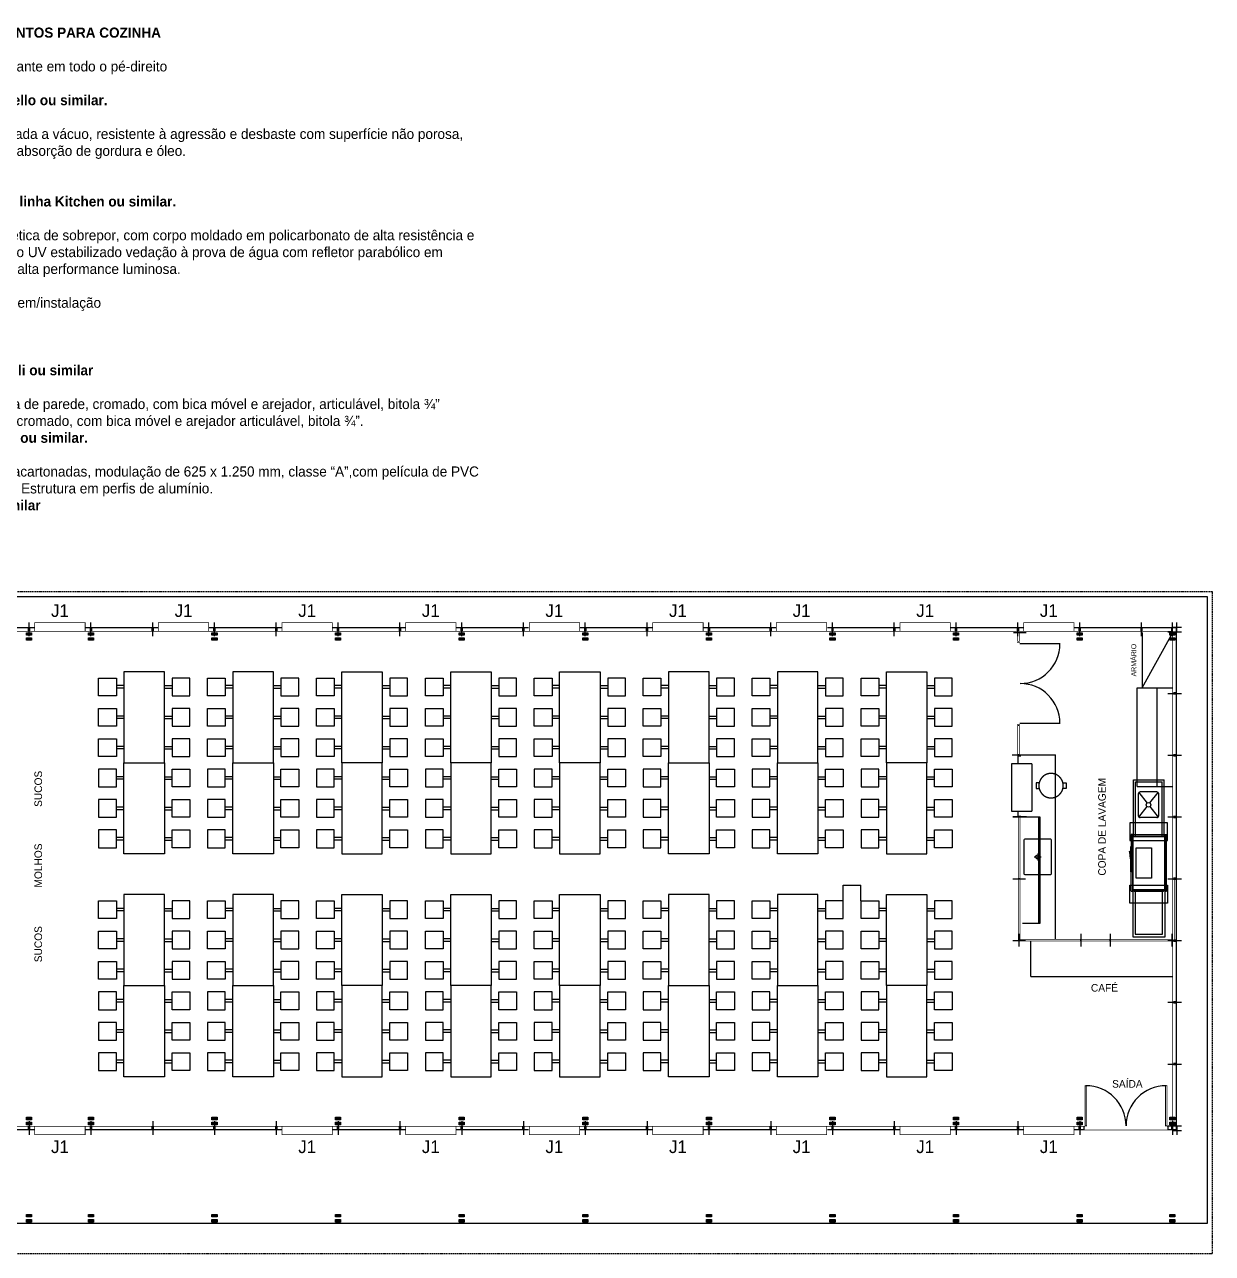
# Model space of a CAD drawing. Header units: millimetres. Extents: x -18806 to 201070, y -25046 to 92854.
# Drawn here: x 174963 to 198411, y -16752 to 7519 of the extents above; entities that cross this region are included whole.
import ezdxf
from ezdxf.enums import TextEntityAlignment as Align

# ---------------------------------------------------------------- set-up
doc = ezdxf.new("R2010")
doc.units = ezdxf.units.MM
doc.header["$LTSCALE"] = 50
for name, pattern in [('DASHED', [0.75, 0.5, -0.25]), ('HIDDEN', [0.375, 0.25, -0.125]), ('HIDDEN2', [0.1875, 0.125, -0.0625])]:
    doc.linetypes.add(name, pattern=pattern)
for name, color, linetype in [('9-LAYOUT', 8, 'Continuous'), ('HD1', 1, 'Continuous'), ('LAYA', 8, 'Continuous'), ('LAYC', 4, 'Continuous'), ('P1', 1, 'Continuous'), ('PILARES', 5, 'Continuous'), ('SOB', 8, 'HIDDEN2')]:
    doc.layers.add(name, color=color, linetype=linetype)
doc.styles.add('2', font='stylu.ttf', dxfattribs={"height": 0.35})
doc.styles.add('arial', font='ARIAL.TTF')
doc.styles.add('L1', font='txt', dxfattribs={"height": 0.18})
doc.dimstyles.new('RB', dxfattribs={"dimscale": 0, "dimtxt": 0.15, "dimasz": 0.15, "dimexe": 0.15, "dimexo": 0.2, "dimgap": 0.05, "dimtad": 1, "dimzin": 1, "dimtxsty": 'arial', "dimcen": 0.09, "dimclrd": 7, "dimclre": 7, "dimclrt": 7, "dimadec": 1, "dimazin": 0, "dimtfac": 1, "dimtofl": 0, "dimtmove": 2, "dimatfit": 2, "dimfxl": 0, "dimarcsym": 0})

# ---------------------------------------------------------------- blocks, each defined once
blk = doc.blocks.new('C1')
at = {"color": 24}
for p, q in [((0, 0), (0.18, 0)), ((0, 0), (0, -0.18)), ((0.09, 0), (0.09, -0.18)), ((0, -0.09), (0.18, -0.09))]:
    blk.add_line(p, q, dxfattribs=at)
at = {"color": 170, "const_width": 0.026}
blk.add_lwpolyline([(0, -0.077), (0.077, -0.077), (0.077, 0)], dxfattribs=at)
at = {"style": 'L1', "flags": 3}
blk.add_attdef('BLOCO', (-0.018, 0.09), '', height=0.18, dxfattribs=at)
blk = doc.blocks.new('j1')
at = {"color": 24}
for p, q in [((0, 0.09), (0, -0.18)), ((1.22, 0.09), (1.22, -0.18))]:
    blk.add_line(p, q, dxfattribs=at)
at = {"color": 24, "const_width": 0.014}
blk.add_lwpolyline([(0, -0.007), (1.22, -0.007)], dxfattribs=at)
at = {"color": 170, "const_width": 0.026}
for points in [[(0.013, -0.016), (0.013, -0.077), (0.105, -0.077)], [(1.115, -0.077), (1.207, -0.077), (1.207, -0.016)]]:
    blk.add_lwpolyline(points, dxfattribs=at)
at = {"color": 7, "const_width": 0.014}
blk.add_lwpolyline([(0.113, -0.016), (0.113, -0.177), (1.107, -0.177), (1.107, -0.016)], dxfattribs=at)
at = {"color": 7, "style": '2'}
blk.add_text('J1', height=0.25, dxfattribs=at).set_placement((0.61, -0.415), align=Align.MIDDLE)
at = {"style": 'L1', "flags": 3}
blk.add_attdef('BLOCO', (0, 0.199), '', height=0.18, dxfattribs=at)
blk = doc.blocks.new('f1')
at = {"color": 24}
for p, q in [((0, 0.09), (0, -0.18)), ((1.22, 0.09), (1.22, -0.18))]:
    blk.add_line(p, q, dxfattribs=at)
at = {"color": 24, "const_width": 0.014}
blk.add_lwpolyline([(0, -0.007), (1.22, -0.007)], dxfattribs=at)
at = {"color": 170, "const_width": 0.026}
blk.add_lwpolyline([(0.013, -0.016), (0.013, -0.077), (1.207, -0.077), (1.207, -0.016)], dxfattribs=at)
at = {"style": 'L1', "flags": 3}
blk.add_attdef('BLOCO', (0, 0.224), '', height=0.18, dxfattribs=at)
blk = doc.blocks.new('pilar')
for p, q in [((-0.05, 0.17), (0.05, 0.17)), ((-0.05, 0.12), (-0.05, 0.17)), ((0.05, 0.12), (-0.05, 0.12)), ((-0.05, 0.07), (0.05, 0.07)), ((-0.05, 0.02), (-0.05, 0.07)), ((0.05, 0.02), (-0.05, 0.02)), ((0.05, 0.17), (0.05, 0.12)), ((0.05, 0.07), (0.05, 0.02))]:
    blk.add_line(p, q)
for points in [[(0.05, 0.12), (-0.05, 0.12), (0.05, 0.17), (-0.05, 0.17)], [(0.05, 0.02), (-0.05, 0.02), (0.05, 0.07), (-0.05, 0.07)]]:
    blk.add_solid(points)
at = {"style": 'L1', "flags": 3}
blk.add_attdef('BLOCO', (0, -0.305), '', height=0.18, dxfattribs=at)
blk = doc.blocks.new('dp1e')
at = {"color": 24}
for p, q in [((0, 0.09), (0, -0.18)), ((1.83, 0.09), (1.83, -0.18))]:
    blk.add_line(p, q, dxfattribs=at)
at = {"color": 7, "const_width": 0.014}
for points in [[(0.136, 0.793), (0.136, 0), (0.108, 0), (0.108, 0.793)], [(1.694, 0.793), (1.694, 0), (1.722, 0), (1.722, 0.793)], [(0.101, -0.007), (0.08, -0.007), (0.08, -0.083), (0.101, -0.083)], [(1.729, -0.007), (1.75, -0.007), (1.75, -0.083), (1.729, -0.083)]]:
    blk.add_lwpolyline(points, close=True, dxfattribs=at)
at = {"color": 24, "const_width": 0.014}
for points in [[(0.071, -0.007), (0, -0.007)], [(1.759, -0.007), (1.83, -0.007)]]:
    blk.add_lwpolyline(points, dxfattribs=at)
at = {"color": 170, "const_width": 0.026}
for points in [[(0.071, -0.077), (0.013, -0.077), (0.013, -0.016)], [(1.759, -0.077), (1.817, -0.077), (1.817, -0.016)]]:
    blk.add_lwpolyline(points, dxfattribs=at)
at = {"color": 7, "const_width": 0.014}
blk.add_lwpolyline([(0.101, -0.083), (1.729, -0.083)], dxfattribs=at)
at = {"color": 7}
for centre, start, end in [((0.122, 0), 0, 90), ((1.708, 0), 90, 180)]:
    blk.add_arc(centre, 0.793, start, end, dxfattribs=at)
at = {"style": 'L1', "flags": 3}
blk.add_attdef('BLOCO', (0, 0.915), '', height=0.18, dxfattribs=at)
blk = doc.blocks.new('f2')
at = {"color": 24}
for p, q in [((0, 0.09), (0, -0.18)), ((0.61, 0.09), (0.61, -0.18))]:
    blk.add_line(p, q, dxfattribs=at)
at = {"color": 24, "const_width": 0.014}
blk.add_lwpolyline([(0, -0.007), (0.61, -0.007)], dxfattribs=at)
at = {"color": 170, "const_width": 0.026}
blk.add_lwpolyline([(0.013, -0.016), (0.013, -0.077), (0.597, -0.077), (0.597, -0.016)], dxfattribs=at)
at = {"style": 'L1', "flags": 3}
blk.add_attdef('BLOCO', (-0.019, 0.194), '', height=0.18, dxfattribs=at)
blk = doc.blocks.new('j1a')
at = {"color": 24}
for p, q in [((0, 0.09), (0, -0.18)), ((1.22, 0.09), (1.22, -0.18))]:
    blk.add_line(p, q, dxfattribs=at)
at = {"color": 24, "const_width": 0.014}
blk.add_lwpolyline([(0, -0.007), (1.22, -0.007)], dxfattribs=at)
at = {"color": 170, "const_width": 0.026}
for points in [[(0.013, -0.016), (0.013, -0.077), (0.105, -0.077)], [(1.115, -0.077), (1.207, -0.077), (1.207, -0.016)]]:
    blk.add_lwpolyline(points, dxfattribs=at)
at = {"color": 7, "const_width": 0.014}
blk.add_lwpolyline([(0.113, -0.016), (0.113, -0.177), (1.107, -0.177), (1.107, -0.016)], dxfattribs=at)
at = {"color": 7, "style": '2'}
blk.add_text('J1', height=0.25, rotation=180, dxfattribs=at).set_placement((0.61, -0.415), align=Align.MIDDLE)
at = {"style": 'L1', "flags": 3}
blk.add_attdef('BLOCO', (0, 0.199), '', height=0.18, dxfattribs=at)
blk = doc.blocks.new('MESA BANCO FIXO_06')
at = {"layer": 'LAYC'}
for p, q in [((0, 1.525), (-0.15, 1.525)), ((0, 1.475), (-0.15, 1.475)), ((0.8, 1.525), (0.95, 1.525)), ((0.8, 1.475), (0.95, 1.475)), ((0, 0.925), (-0.15, 0.925)), ((0, 0.875), (-0.15, 0.875)), ((0.8, 0.925), (0.95, 0.925)), ((0.8, 0.875), (0.95, 0.875)), ((0, 0.325), (-0.15, 0.325)), ((0, 0.275), (-0.15, 0.275)), ((0.8, 0.325), (0.95, 0.325)), ((0.8, 0.275), (0.95, 0.275))]:
    blk.add_line(p, q, dxfattribs=at)
for points in [[(0.8, 0), (0.8, 1.8), (0, 1.8), (0, 0)], [(-0.15, 1.325), (-0.5, 1.325), (-0.5, 1.675), (-0.15, 1.675)], [(0.95, 1.325), (1.3, 1.325), (1.3, 1.675), (0.95, 1.675)], [(-0.15, 0.725), (-0.5, 0.725), (-0.5, 1.075), (-0.15, 1.075)], [(0.95, 0.725), (1.3, 0.725), (1.3, 1.075), (0.95, 1.075)], [(-0.15, 0.125), (-0.5, 0.125), (-0.5, 0.475), (-0.15, 0.475)], [(0.95, 0.125), (1.3, 0.125), (1.3, 0.475), (0.95, 0.475)]]:
    blk.add_lwpolyline(points, close=True, dxfattribs=at)
blk = doc.blocks.new('dp1')
at = {"color": 24}
for p, q in [((0, 0.09), (0, -0.18)), ((2.44, 0.09), (2.44, -0.18))]:
    blk.add_line(p, q, dxfattribs=at)
at = {"color": 7, "const_width": 0.014}
for points in [[(0.441, 0.793), (0.441, 0), (0.413, 0), (0.413, 0.793)], [(1.999, 0.793), (1.999, 0), (2.027, 0), (2.027, 0.793)], [(0.406, -0.007), (0.385, -0.007), (0.385, -0.083), (0.406, -0.083)], [(2.034, -0.007), (2.055, -0.007), (2.055, -0.083), (2.034, -0.083)]]:
    blk.add_lwpolyline(points, close=True, dxfattribs=at)
at = {"color": 24, "const_width": 0.014}
for points in [[(0.376, -0.007), (0, -0.007)], [(2.064, -0.007), (2.44, -0.007)]]:
    blk.add_lwpolyline(points, dxfattribs=at)
at = {"color": 170, "const_width": 0.026}
for points in [[(0.376, -0.077), (0.013, -0.077), (0.013, -0.016)], [(2.064, -0.077), (2.427, -0.077), (2.427, -0.016)]]:
    blk.add_lwpolyline(points, dxfattribs=at)
at = {"color": 7, "const_width": 0.014}
blk.add_lwpolyline([(0.406, -0.083), (2.034, -0.083)], dxfattribs=at)
at = {"color": 7}
for centre, start, end in [((0.427, 0), 0, 90), ((2.013, 0), 90, 180)]:
    blk.add_arc(centre, 0.793, start, end, dxfattribs=at)
at = {"style": 'L1', "flags": 3}
blk.add_attdef('BLOCO', (0, 0.915), '', height=0.18, dxfattribs=at)
blk = doc.blocks.new('if11')
at = {"color": 24}
for p, q in [((0, -0.125), (0, 0.125)), ((1.22, -0.125), (1.22, 0.125))]:
    blk.add_line(p, q, dxfattribs=at)
at = {"color": 3, "const_width": 0.014}
blk.add_lwpolyline([(1.22, 0.018), (0, 0.018)], dxfattribs=at)
at = {"color": 24, "const_width": 0.014}
blk.add_lwpolyline([(0.007, 0.008), (0.007, -0.018), (1.213, -0.018), (1.213, 0.011)], dxfattribs=at)
at = {"style": 'L1', "flags": 3}
blk.add_attdef('BLOCO', (0, 0.305), '', height=0.18, dxfattribs=at)
blk = doc.blocks.new('71')
at = {"layer": 'LAYA', "linetype": 'Continuous'}
for p, q in [((-0.07, -0.35), (0.07, -0.35)), ((0, -0.42), (0, -0.28))]:
    blk.add_line(p, q, dxfattribs=at)
at = {"layer": 'LAYA'}
blk.add_circle((0, -0.35), 0.04, dxfattribs=at)
at = {"layer": 'LAYC'}
blk.add_lwpolyline([(-0.32, -0.625), (0.32, -0.625, 0.414214), (0.35, -0.595), (0.35, -0.105, 0.414214), (0.32, -0.075), (-0.32, -0.075, 0.414214), (-0.35, -0.105), (-0.35, -0.595, 0.414214)], format="xyb", close=True, dxfattribs=at)
blk = doc.blocks.new('Car80li')
at = {"layer": 'SOB'}
for points in [[(-0.225, 0.053), (-0.296, 0.053), (-0.296, -0.053), (-0.225, -0.053)], [(0.225, 0.053), (0.296, 0.053), (0.296, -0.053), (0.225, -0.053)]]:
    blk.add_lwpolyline(points, dxfattribs=at)
blk.add_circle((0, 0), 0.241, dxfattribs=at)
blk = doc.blocks.new('MLL')
at = {"layer": '9-LAYOUT'}
blk.add_line((-0.933, 0.018), (-0.933, 0.622), dxfattribs=at)
blk.add_circle((-0.308, 0.329), 0.0448, dxfattribs=at)
at = {"layer": 'HD1'}
for p, q in [((-0.562, 0.166), (-0.562, 0.491)), ((-0.095, 0.532), (-0.521, 0.532)), ((-0.054, 0.166), (-0.054, 0.491)), ((-0.521, 0.125), (-0.096, 0.125))]:
    blk.add_line(p, q, dxfattribs=at)
at = {"layer": 'HD1', "color": 6, "linetype": 'HIDDEN'}
for p, q in [((-0.55, 0.52), (-0.343, 0.357)), ((-0.066, 0.52), (-0.273, 0.356)), ((-0.343, 0.301), (-0.55, 0.137)), ((-0.272, 0.301), (-0.065, 0.138))]:
    blk.add_line(p, q, dxfattribs=at)
at = {"layer": 'HD1'}
for centre, radius, start, end in [((-0.521, 0.491), 0.041, 90, 180), ((-0.095, 0.491), 0.0406, 0, 90), ((-0.521, 0.166), 0.0406, 180, 270), ((-0.095, 0.166), 0.0406, 270, 0), ((-0.095, 0.166), 0.0406, 270, 295.9909)]:
    blk.add_arc(centre, radius, start, end, dxfattribs=at)
at = {"layer": 'LAYA'}
for p, q in [((-1.981, 0.634), (-0.933, 0.634)), ((-1.981, 0.634), (-1.981, 0.006)), ((-1.632, 0.676), (-1.132, 0.676)), ((-1.632, 0.666), (-1.632, 0.676)), ((-1.632, 0.64), (-1.632, 0.67)), ((-1.632, 0.666), (-1.132, 0.666)), ((-1.382, 0.676), (-1.24, 0.688)), ((-1.382, 0.681), (-1.382, 0.676)), ((-1.378, 0.686), (-1.241, 0.698)), ((-1.132, 0.666), (-1.132, 0.676)), ((-1.132, 0.67), (-1.132, 0.67)), ((-1.132, 0.64), (-1.132, 0.67)), ((-0.933, 0.634), (-0.933, 0.006)), ((-1.981, 0.006), (-0.933, 0.006))]:
    blk.add_line(p, q, dxfattribs=at)
at = {"layer": 'LAYA', "color": 8}
blk.add_lwpolyline([(-1.987, 0.59), (-2.864, 0.59), (-2.864, 0.05), (-1.987, 0.05)], dxfattribs=at)
at = {"layer": 'LAYA'}
blk.add_lwpolyline([(-1.757, 0.27), (-1.757, 0.57), (-1.157, 0.57), (-1.157, 0.27)], close=True, dxfattribs=at)
blk.add_circle((-1.234, 0.694), 0.00875, dxfattribs=at)
blk.add_arc((-1.377, 0.681), 0.005, 95, 185, dxfattribs=at)
at = {"layer": 'LAYC'}
for p, q in [((-2.017, 0.67), (-1.632, 0.67)), ((-2.017, 0.67), (-2.017, 0.64)), ((-2.017, 0.64), (-0.927, 0.64)), ((-2.017, 0.63), (-2.017, 0.64)), ((-1.987, 0.64), (-2.017, 0.61)), ((-2.017, 0.61), (-2.017, 0.03)), ((-1.987, 0.64), (-1.987, 0)), ((-0.897, 0.67), (-1.132, 0.67)), ((-0.927, 0.64), (-0.927, 0)), ((-0.927, 0.64), (-0.897, 0.61)), ((-0.927, 0.64), (-0.897, 0.64)), ((-0.897, 0.64), (-0.897, 0.67)), ((-0.897, 0.61), (-0.897, 0.03)), ((-1.987, 0), (-2.017, 0.03)), ((-2.017, 0.01), (-2.017, 0)), ((-0.927, 0), (-0.897, 0.03)), ((-0.897, 0.01), (-0.897, 0)), ((-2.017, 0), (-0.927, 0)), ((-2.017, 0), (-2.017, -0.03)), ((-2.017, -0.03), (-0.897, -0.03)), ((-0.927, 0), (-0.897, 0)), ((-0.897, 0), (-0.897, -0.03))]:
    blk.add_line(p, q, dxfattribs=at)
at = {"layer": 'LAYC', "color": 8}
blk.add_lwpolyline([(-1.987, 0.64), (-2.914, 0.64), (-2.914, 0), (-1.987, 0)], dxfattribs=at)
at = {"layer": 'LAYC', "linetype": 'HIDDEN2'}
for points in [[(-1.898, 0.696), (-1.898, -0.05), (-2.248, -0.05), (-2.248, 0.696)], [(-1.016, 0.696), (-1.016, -0.05), (-0.666, -0.05), (-0.666, 0.696)]]:
    blk.add_lwpolyline(points, close=True, dxfattribs=at)
at = {"layer": 'LAYC'}
blk.add_lwpolyline([(-0.897, 0.64), (-0.897, 0.63)], dxfattribs=at)
at = {"layer": 'P1'}
for p, q in [((-0.933, 0.622), (0.185, 0.622)), ((-0.933, 0.582), (0.144, 0.582)), ((0.144, 0.582), (0.144, 0.058)), ((0.185, 0.622), (0.185, 0.018)), ((-0.933, 0.058), (0.144, 0.058)), ((-0.933, 0.018), (0.185, 0.018))]:
    blk.add_line(p, q, dxfattribs=at)
blk = doc.blocks.new('*D201')
at = {"layer": 'Defpoints', "color": 0}
for p in [(191474, -9481), (191124, -9788), (191474, -9788)]:
    blk.add_point(p, dxfattribs=at)
at = {"layer": 'LAYC', "color": 7, "lineweight": -2}
for p, q in [((191124, -9788), (191124, -9481)), ((191124, -9481), (191474, -9481)), ((191474, -9788), (191474, -9481))]:
    blk.add_line(p, q, dxfattribs=at)
at = {"layer": 'LAYC', "color": 7}
for points in [[(191124, -9481), (191124, -9481), (191124, -9481)], [(191474, -9481), (191474, -9481), (191474, -9481)]]:
    blk.add_solid(points, dxfattribs=at)
at = {"layer": 'LAYC', "color": 7, "insert": (191299, -9481), "char_height": 0.15, "attachment_point": 5, "style": 'arial'}
blk.add_mtext('350,00', dxfattribs=at)

msp = doc.modelspace()

# ---------------------------------------------------------------- linework, layer by layer
at = {"color": 24}
for p, q in [((194487.573, -4484.879), (194737.573, -4484.879)), ((194457.573, -6902.705), (194707.573, -6902.705)), ((194741.212, -8131.879), (194471.212, -8131.879)), ((195811.384, -10439.879), (195811.384, -10689.879)), ((196392.628, -10439.879), (196392.628, -10689.879))]:
    msp.add_line(p, q, dxfattribs=at)
at = {"color": 1}
msp.add_lwpolyline([(153001.212, -3781.879), (138371.212, -3781.879), (138371.212, -16151.879), (198311.212, -16151.879), (198311.212, -3781.879), (165371.212, -3781.879), (165371.212, 4758.121), (153001.212, 4758.121)], close=True, dxfattribs=at)
at = {"color": 7, "linetype": 'DASHED'}
msp.add_lwpolyline([(152401.212, -3681.879), (138271.212, -3681.879), (138270.724, -16751.879), (198411.212, -16751.879), (198411.212, -3681.879), (165471.212, -3681.879)], dxfattribs=at)
at = {"color": 24, "const_width": 14}
for points in [[(194564.573, -4658.879), (194564.573, -4491.879), (194594.697, -4491.879)], [(194564.573, -6332.879), (194564.573, -6895.705), (194594.697, -6895.705)], [(195818.384, -10573.223), (195818.384, -10546.879), (196385.628, -10546.879), (196385.628, -10575.635)]]:
    msp.add_lwpolyline(points, dxfattribs=at)
at = {"color": 3, "const_width": 14}
for points in [[(194600.573, -4484.879), (194600.573, -4658.879)], [(194600.573, -6902.705), (194600.573, -6332.879)], [(196392.628, -10582.879), (195811.384, -10582.879)]]:
    msp.add_lwpolyline(points, dxfattribs=at)
at = {"color": 7, "const_width": 14}
for points in [[(194600.573, -4687.879), (194564.573, -4687.879), (194564.573, -4666.879), (194600.573, -4666.879)], [(194600.573, -6303.879), (194564.573, -6303.879), (194564.573, -6324.879), (194600.573, -6324.879)]]:
    msp.add_lwpolyline(points, close=True, dxfattribs=at)
at = {"const_width": 14}
for points in [[(195400.573, -4717.879), (194614.573, -4717.879), (194614.573, -4701.879), (195400.573, -4701.879)], [(195400.573, -6273.879), (194614.573, -6273.879), (194614.573, -6289.879), (195400.573, -6289.879)]]:
    msp.add_lwpolyline(points, close=True, dxfattribs=at)
at = {"color": 170, "const_width": 26}
for points in [[(194635.212, -6924.879), (194574.212, -6924.879), (194574.212, -7073.879)], [(194574.212, -8026.879), (194574.212, -8118.879), (194635.212, -8118.879)]]:
    msp.add_lwpolyline(points, dxfattribs=at)
for centre, start, end in [((194614.573, -4709.879), 270, 0), ((194614.573, -6281.879), 0, 90)]:
    msp.add_arc(centre, 786, start, end)
at = {"layer": 'LAYC'}
for p, q in [((197023.393, -4484.879), (197023.393, -5582.879)), ((197023.393, -5582.879), (197628.212, -4484.879)), ((196923.393, -7532.879), (196923.393, -5582.879)), ((196923.393, -5582.879), (197628.212, -5582.879)), ((194600.573, -6902.705), (195311.786, -6902.705)), ((195311.786, -10546.879), (195311.786, -6902.705)), ((194845.454, -7081.879), (194444.454, -7081.879)), ((194444.454, -7081.879), (194444.454, -8018.879)), ((194845.454, -7081.879), (194845.454, -8018.879)), ((196923.393, -7532.879), (197628.212, -7532.879)), ((194444.454, -8018.879), (194845.454, -8018.879)), ((194828.212, -11282.879), (194828.212, -10582.879)), ((194828.212, -11282.879), (197628.212, -11282.879))]:
    msp.add_line(p, q, dxfattribs=at)
at = {"layer": 'LAYC', "linetype": 'HIDDEN'}
for p, q in [((197323.393, -7532.879), (197323.393, -5582.879)), ((194664.838, -8131.879), (195011.786, -8131.879)), ((194981.786, -10231.879), (194981.786, -8131.879)), ((195011.786, -10231.879), (195011.786, -8131.879)), ((194664.838, -10231.879), (195011.786, -10231.879))]:
    msp.add_line(p, q, dxfattribs=at)

# ---------------------------------------------------------------- block references
at = {"color": 7, "yscale": 1000, "zscale": 1000}
for name, p, xscale, rotation in [('j1a', (176271.212, -4471.879), 1000, 180), ('j1a', (178711.212, -4471.879), 1000, 180), ('j1a', (181151.212, -4471.879), 1000, 180), ('j1a', (183591.212, -4471.879), 1000, 180), ('j1a', (186031.212, -4471.879), 1000, 180), ('j1a', (188471.212, -4471.879), 1000, 180), ('j1a', (190911.212, -4471.879), 1000, 180), ('j1a', (193351.212, -4471.879), 1000, 180), ('j1a', (195791.212, -4471.879), 1000, 180), ('f1', (175051.212, -4471.879), 1000, 180), ('f1', (177491.212, -4471.879), 1000, 180), ('f1', (179931.212, -4471.879), 1000, 180), ('f1', (182371.212, -4471.879), 1000, 180), ('f1', (184811.212, -4471.879), 1000, 180), ('f1', (187251.212, -4471.879), 1000, 180), ('f1', (189691.212, -4471.879), 1000, 180), ('f1', (192131.212, -4471.879), 1000, 180), ('f1', (194571.212, -4471.879), 1000, 180), ('f1', (197011.212, -4471.879), 1000, 180), ('f2', (197621.212, -4471.879), 1000, 180), ('C1', (197621.212, -4471.879), 1000, 90), ('f1', (197621.212, -5691.879), 1000, 90), ('f1', (197621.212, -6911.879), 1000, 90), ('f1', (197621.212, -8131.879), 1000, 90), ('if11', (194596.212, -8131.879), 1000, 270), ('f1', (197621.212, -9351.879), 1000, 90), ('if11', (194596.212, -10571.879), -1000, 270), ('f1', (197621.212, -10571.879), 1000, 90), ('if11', (197676.212, -9351.879), 1000, 270), ('if11', (194591.384, -10564.879), -1000, 180), ('if11', (197612.628, -10564.879), 1000, 180), ('f1', (197621.212, -11791.879), 1000, 90), ('f1', (197621.212, -13011.879), 1000, 90), ('f1', (197621.212, -14231.879), 1000, 90)]:
    msp.add_blockref(name, p, dxfattribs=dict(at, xscale=xscale, rotation=rotation))
for name, p, xscale in [('dp1', (175051.212, -14231.879), -1000), ('dp1e', (195791.212, -14231.879), 1000), ('j1', (175051.212, -14231.879), 1000), ('f1', (176271.212, -14231.879), 1000), ('f1', (178711.212, -14231.879), -1000), ('f1', (178711.212, -14231.879), 1000), ('j1', (179931.212, -14231.879), 1000), ('f1', (181151.212, -14231.879), 1000), ('j1', (182371.212, -14231.879), 1000), ('f1', (183591.212, -14231.879), 1000), ('j1', (184811.212, -14231.879), 1000), ('f1', (186031.212, -14231.879), 1000), ('j1', (187251.212, -14231.879), 1000), ('f1', (188471.212, -14231.879), 1000), ('j1', (189691.212, -14231.879), 1000), ('f1', (190911.212, -14231.879), 1000), ('j1', (192131.212, -14231.879), 1000), ('f1', (193351.212, -14231.879), 1000), ('j1', (194571.212, -14231.879), 1000), ('C1', (197621.212, -14231.879), 1000)]:
    msp.add_blockref(name, p, dxfattribs=dict(at, xscale=xscale))
at = {"layer": 'LAYC', "yscale": 1000, "zscale": 1000}
for name, p, xscale in [('MESA BANCO FIXO_06', (176924.212, -7062.879), 1000), ('MESA BANCO FIXO_06', (179074.212, -7062.879), 1000), ('MESA BANCO FIXO_06', (182024.212, -7062.879), -1000), ('MESA BANCO FIXO_06', (184174.212, -7062.879), -1000), ('MESA BANCO FIXO_06', (186324.212, -7062.879), -1000), ('MESA BANCO FIXO_06', (187674.212, -7062.879), 1000), ('MESA BANCO FIXO_06', (189824.212, -7062.879), 1000), ('MESA BANCO FIXO_06', (192774.212, -7062.879), -1000), ('Car80li', (195225.766, -7513.065), -1000), ('MESA BANCO FIXO_06', (176924.212, -11462.879), 1000), ('MESA BANCO FIXO_06', (179074.212, -11462.879), 1000), ('MESA BANCO FIXO_06', (182024.212, -11462.879), -1000), ('MESA BANCO FIXO_06', (184174.212, -11462.879), -1000), ('MESA BANCO FIXO_06', (186324.212, -11462.879), -1000), ('MESA BANCO FIXO_06', (187674.212, -11462.879), 1000), ('MESA BANCO FIXO_06', (189824.212, -11462.879), 1000), ('MESA BANCO FIXO_06', (192774.212, -11462.879), -1000)]:
    msp.add_blockref(name, p, dxfattribs=dict(at, xscale=xscale))
for name, p, xscale, rotation in [('MESA BANCO FIXO_06', (176924.212, -7062.879), -1000, 180), ('MESA BANCO FIXO_06', (179074.212, -7062.879), -1000, 180), ('MESA BANCO FIXO_06', (182024.212, -7062.879), 1000, 180), ('MESA BANCO FIXO_06', (184174.212, -7062.879), 1000, 180), ('MESA BANCO FIXO_06', (186324.212, -7062.879), 1000, 180), ('MESA BANCO FIXO_06', (187674.212, -7062.879), -1000, 180), ('MESA BANCO FIXO_06', (189824.212, -7062.879), -1000, 180), ('MESA BANCO FIXO_06', (192774.212, -7062.879), 1000, 180), ('MLL', (197477.782, -7582.879), 1000, 90), ('71', (195311.786, -8919.882), 1000, 270), ('MESA BANCO FIXO_06', (176924.212, -11462.879), -1000, 180), ('MESA BANCO FIXO_06', (179074.212, -11462.879), -1000, 180), ('MESA BANCO FIXO_06', (182024.212, -11462.879), 1000, 180), ('MESA BANCO FIXO_06', (184174.212, -11462.879), 1000, 180), ('MESA BANCO FIXO_06', (186324.212, -11462.879), 1000, 180), ('MESA BANCO FIXO_06', (187674.212, -11462.879), -1000, 180), ('MESA BANCO FIXO_06', (189824.212, -11462.879), -1000, 180), ('MESA BANCO FIXO_06', (192774.212, -11462.879), 1000, 180)]:
    msp.add_blockref(name, p, dxfattribs=dict(at, xscale=xscale, rotation=rotation))
at = {"layer": 'PILARES', "color": 7, "xscale": 1000, "yscale": 1000, "zscale": 1000, "rotation": 180}
for p in [(175051.212, -4471.879), (176271.212, -4471.879), (178711.212, -4471.879), (181151.212, -4471.879), (183591.212, -4471.879), (186031.212, -4471.879), (188471.212, -4471.879), (190911.212, -4471.879), (193351.212, -4471.879), (195791.212, -4471.879), (197621.212, -4471.879)]:
    msp.add_blockref('pilar', p, dxfattribs=at)
at = {"layer": 'PILARES', "color": 7, "xscale": 1000, "yscale": 1000, "zscale": 1000}
for p in [(175051.212, -14231.879), (176271.212, -14231.879), (178711.212, -14231.879), (181151.212, -14231.879), (183591.212, -14231.879), (186031.212, -14231.879), (188471.212, -14231.879), (190911.212, -14231.879), (193351.212, -14231.879), (195791.212, -14231.879), (197621.212, -14231.879), (175051.212, -16151.879), (176271.212, -16151.879), (178711.212, -16151.879), (181151.212, -16151.879), (183591.212, -16151.879), (186031.212, -16151.879), (188471.212, -16151.879), (190911.212, -16151.879), (193351.212, -16151.879), (195791.212, -16151.879), (197621.212, -16151.879)]:
    msp.add_blockref('pilar', p, dxfattribs=at)

# ---------------------------------------------------------------- texts
at = {"color": 7, "style": '2'}
for s, height, p in [('ARMÁRIO', 100, (196908.331, -5033.879)), ('SUCOS', 150, (175307.338, -7575.677)), ('COPA DE LAVAGEM', 150, (196306.395, -8325.941)), ('MOLHOS', 150, (175307.338, -9090.141)), ('SUCOS', 150, (175307.338, -10643.791))]:
    msp.add_text(s, height=height, rotation=90, dxfattribs=at).set_placement(p, align=Align.CENTER)
for s, p in [('CAFÉ', (196280.521, -11581.202)), ('SAÍDA', (196732.469, -13478.697))]:
    msp.add_text(s, height=150, dxfattribs=at).set_placement(p, align=Align.CENTER)
at = {"layer": 'LAYC', "insert": (171399.331, 7460.239), "char_height": 200, "width": 12524.74085, "attachment_point": 1, "style": '2'}
msp.add_mtext('{\\fStylus BT|b1|i0|c0|p34;\\C7;SUGESTÃO DE ACABAMENTOS PARA COZINHA\\P\\PParede:\\fStylus BT|b0|i0|c0|p34; Azulejo branco brilhante em todo o pé-direito\\P\\fSymbol|b0|i0|c2|p18;   ·   \\fStylus BT|b0|i0|c0|p34;Rejuntamento antiácido\\P\\fStylus BT|b1|i0|c0|p34;Referencia: Eliane, Portobello ou similar.\\P\\fStylus BT|b0|i0|c0|p34;\\P\\fStylus BT|b1|i0|c0|p34;Piso:\\fStylus BT|b0|i0|c0|p34; Placa cerâmica extrudada a vácuo, resistente à agressão e desbaste com superfície não porosa, antiderrapante e que evitam absorção de gordura e óleo. \\P\\fSymbol|b0|i0|c2|p18;   ·   \\fStylus BT|b0|i0|c0|p34;Rejuntamento antiácido\\P\\fSymbol|b0|i0|c2|p18;   ·   \\fStylus BT|b0|i0|c0|p34;Cor cinza claro\\P\\fStylus BT|b1|i0|c0|p34;Referencia: Cerâmica Gail, linha Kitchen ou similar.\\P\\fStylus BT|b0|i0|c0|p34;\\P\\fStylus BT|b1|i0|c0|p34;Luminária:\\fStylus BT|b0|i0|c0|p34; Luminária hermética de sobrepor, com corpo moldado em policarbonato de alta resistência e alto-extinguivel, com proteção UV estabilizado vedação à prova de água com refletor parabólico em policarbonato metalizado de alta performance luminosa.\\PAcompanha:\\P\\fSymbol|b0|i0|c2|p18;   ·   \\fStylus BT|b0|i0|c0|p34;Acessórios para montagem/instalação\\P\\fSymbol|b0|i0|c2|p18;   ·   \\fStylus BT|b0|i0|c0|p34;Reator (220V)\\P\\fSymbol|b0|i0|c2|p18;   ·   \\fStylus BT|b0|i0|c0|p34;Cabo sem plug e \\P\\fSymbol|b0|i0|c2|p18;   ·   \\fStylus BT|b0|i0|c0|p34;Lâmpadas (2 x 32W)\\P\\fStylus BT|b1|i0|c0|p34;Referencia: Aureon/Beghelli ou similar\\P\\fStylus BT|b0|i0|c0|p34;\\P\\fStylus BT|b1|i0|c0|p34;Metais:\\fStylus BT|b0|i0|c0|p34; Torneira misturadora de parede, cromado, com bica móvel e arejador, articulável, bitola ¾”\\PTorneira simples de parede, cromado, com bica móvel e arejador articulável, bitola ¾”.\\P\\fStylus BT|b1|i0|c0|p34;Referencia: DOCOL, DECA ou similar. \\P\\fStylus BT|b0|i0|c0|p34;\\P\\fStylus BT|b1|i0|c0|p34;Forro\\fStylus BT|b0|i0|c0|p34;: Em placas de gesso acartonadas, modulação de 625 x 1.250 mm, classe “A”,com película de PVC de 0,1 mm na face aparente. Estrutura em perfis de alumínio.\\P\\fStylus BT|b1|i0|c0|p34;Referencia: GIPREX ou similar}', dxfattribs=at)

# ---------------------------------------------------------------- dimensions: what is measured, and where the dimension line sits
at = {"layer": 'LAYC'}
dim = msp.add_linear_dim(base=(191474.212, -9480.748), p1=(191124.212, -9787.879), p2=(191474.212, -9787.879), dimstyle='RB', override={"dimscale": 1}, dxfattribs=at)
dim.commit()
dim.dimension.update_dxf_attribs({"geometry": '*D201', "text_midpoint": (191299.212, -9480.608)})

doc.saveas('drawing.dxf')
